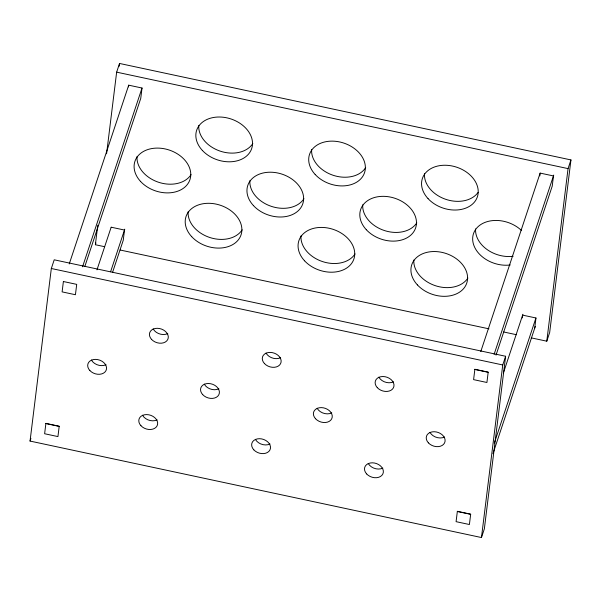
<?xml version="1.0" encoding="UTF-8"?>
<svg xmlns="http://www.w3.org/2000/svg" width="601" height="601" viewBox="0 0 601 601"><rect width="100%" height="100%" fill="white"/><g stroke="black" fill="none" stroke-linecap="round" stroke-linejoin="round"><path stroke-width="0.9" d="M30.05 441.074L51.325 268.497L54.218 259.812L505.629 356.273L484.353 528.85L481.461 537.542L30.05 441.074L30.914 438.467M104.544 246.688L95.371 244.727L97.768 225.24M106.58 153.796L116.647 72.15L119.539 63.458L570.95 159.926L549.675 332.503L546.782 341.188L531.186 337.86M119.193 66.245L119.539 63.458M128.494 86.897L128.704 85.177L142.024 88.024L140.747 98.376L84.831 266.468M481.461 537.542L502.744 364.965L505.629 356.273M522.314 317.914L522.66 315.134L535.972 317.982L534.717 328.161M539.826 175.883L540.171 173.103L553.491 175.95L552.229 186.13L496.02 355.116M546.782 341.188L568.058 168.611L570.95 159.926M69.243 263.944L128.704 85.177M82.555 266.791L142.024 88.024M95.371 244.727L95.942 242.984M96.979 269.826L111.155 227.223M110.592 271.787L124.768 229.176M112.605 272.253L123.258 240.235L124.512 230.055L111.193 227.208M480.777 351.532L540.126 173.118M494.097 354.372L553.739 175.079M503.428 372.845L522.915 314.263M494.3 443.147L535.934 317.997M493 453.567L535.296 326.426M116.647 72.15L568.058 168.611M120.14 250.016L488.981 328.837M503.661 331.977L516.499 334.719M51.325 268.497L502.744 364.965M474.85 369.457L488.17 372.297M45.879 423.555L59.191 426.402M457.338 511.489L470.658 514.328M191.08 174.613A28.991 21.546 18.4 0 1 158.491 182.238A28.991 21.546 18.4 0 1 137.028 156.583M242.188 229.822A28.991 21.546 18.4 0 1 209.599 237.44A28.991 21.546 18.4 0 1 188.136 211.785M510.219 264.981A28.991 21.546 18.4 0 1 475.767 249.347A28.991 21.546 18.4 0 1 484.646 222.543A28.991 21.546 18.4 0 1 521.6 230.604M252.826 143.526A28.991 21.546 18.4 0 1 220.236 151.151A28.991 21.546 18.4 0 1 198.781 125.496M467.894 278.053A28.991 21.546 18.4 0 1 435.304 285.67A28.991 21.546 18.4 0 1 413.841 260.015M513.111 256.289A28.991 21.546 18.4 0 1 475.594 228.928M416.786 222.851A28.991 21.546 18.4 0 1 384.197 230.468A28.991 21.546 18.4 0 1 362.741 204.813M355.041 253.938A28.991 21.546 18.4 0 1 322.452 261.555A28.991 21.546 18.4 0 1 300.988 235.9M303.933 198.736A28.991 21.546 18.4 0 1 271.344 206.353A28.991 21.546 18.4 0 1 249.888 180.698M365.678 167.649A28.991 21.546 18.4 0 1 333.089 175.267A28.991 21.546 18.4 0 1 311.634 149.611M478.073 192.44A28.991 21.546 18.4 0 1 445.424 199.209A28.991 21.546 18.4 0 1 424.486 173.727M393.482 381.808A9.661 7.182 18.4 0 1 378.87 377.158M218.884 388.779A9.661 7.182 18.4 0 1 204.272 384.129M106.031 364.664A9.661 7.182 18.4 0 1 91.42 360.014M331.737 412.895A9.661 7.182 18.4 0 1 317.125 408.244M382.845 468.096A9.661 7.182 18.4 0 1 368.233 463.446M269.992 443.981A9.661 7.182 18.4 0 1 255.38 439.331M444.59 437.01A9.661 7.182 18.4 0 1 429.978 432.359M280.629 357.693A9.661 7.182 18.4 0 1 266.018 353.042M157.139 419.866A9.661 7.182 18.4 0 1 142.527 415.216M167.777 333.578A9.661 7.182 18.4 0 1 153.165 328.927M45.901 423.382L44.624 433.742L57.936 436.589L59.214 426.229L45.901 423.382M63.39 281.523L62.113 291.883L75.433 294.73L76.71 284.371L63.39 281.523M457.361 511.316L456.084 521.668L469.404 524.515L470.681 514.163L457.361 511.316M474.873 369.284L473.596 379.637L486.915 382.484L488.192 372.124L474.873 369.284M140.604 181.487A28.991 21.546 18.4 0 0 188.999 181.9A28.991 21.546 18.4 0 0 157.702 148.094A28.991 21.546 18.4 0 0 140.604 181.487M191.711 236.689A28.991 21.546 18.4 0 0 240.107 237.102A28.991 21.546 18.4 0 0 208.81 203.296A28.991 21.546 18.4 0 0 191.711 236.689M315.202 174.515A28.991 21.546 18.4 0 0 363.597 174.929A28.991 21.546 18.4 0 0 332.3 141.13A28.991 21.546 18.4 0 0 315.202 174.515M202.349 150.4A28.991 21.546 18.4 0 0 250.745 150.813A28.991 21.546 18.4 0 0 219.448 117.007A28.991 21.546 18.4 0 0 202.349 150.4M253.457 205.602A28.991 21.546 18.4 0 0 301.852 206.015A28.991 21.546 18.4 0 0 270.555 172.209A28.991 21.546 18.4 0 0 253.457 205.602M417.417 284.919A28.991 21.546 18.4 0 0 465.813 285.34A28.991 21.546 18.4 0 0 434.515 251.534A28.991 21.546 18.4 0 0 417.417 284.919M366.31 229.717A28.991 21.546 18.4 0 0 414.705 230.13A28.991 21.546 18.4 0 0 383.408 196.332A28.991 21.546 18.4 0 0 366.31 229.717M304.564 260.804A28.991 21.546 18.4 0 0 352.96 261.217A28.991 21.546 18.4 0 0 321.663 227.418A28.991 21.546 18.4 0 0 304.564 260.804M428.055 198.63A28.991 21.546 18.4 0 0 476.45 199.044A28.991 21.546 18.4 0 0 445.153 165.245A28.991 21.546 18.4 0 0 428.055 198.63M377.293 387.653A9.661 7.182 18.4 0 0 393.422 387.795A9.661 7.182 18.4 0 0 382.995 376.526A9.661 7.182 18.4 0 0 377.293 387.653M366.655 473.941A9.661 7.182 18.4 0 0 382.784 474.084A9.661 7.182 18.4 0 0 372.35 462.815A9.661 7.182 18.4 0 0 366.655 473.941M264.44 363.537A9.661 7.182 18.4 0 0 280.569 363.68A9.661 7.182 18.4 0 0 270.134 352.411A9.661 7.182 18.4 0 0 264.44 363.537M202.695 394.624A9.661 7.182 18.4 0 0 218.824 394.767A9.661 7.182 18.4 0 0 208.389 383.498A9.661 7.182 18.4 0 0 202.695 394.624M253.802 449.826A9.661 7.182 18.4 0 0 269.932 449.969A9.661 7.182 18.4 0 0 259.497 438.7A9.661 7.182 18.4 0 0 253.802 449.826M140.95 425.711A9.661 7.182 18.4 0 0 157.079 425.854A9.661 7.182 18.4 0 0 146.644 414.585A9.661 7.182 18.4 0 0 140.95 425.711M151.587 339.422A9.661 7.182 18.4 0 0 167.717 339.565A9.661 7.182 18.4 0 0 157.282 328.296A9.661 7.182 18.4 0 0 151.587 339.422M428.4 442.862A9.661 7.182 18.4 0 0 444.53 442.997A9.661 7.182 18.4 0 0 434.095 431.728A9.661 7.182 18.4 0 0 428.4 442.862M89.842 370.509A9.661 7.182 18.4 0 0 105.971 370.644A9.661 7.182 18.4 0 0 95.536 359.383A9.661 7.182 18.4 0 0 89.842 370.509M315.548 418.739A9.661 7.182 18.4 0 0 331.677 418.882A9.661 7.182 18.4 0 0 321.242 407.613A9.661 7.182 18.4 0 0 315.548 418.739"/></g></svg>
